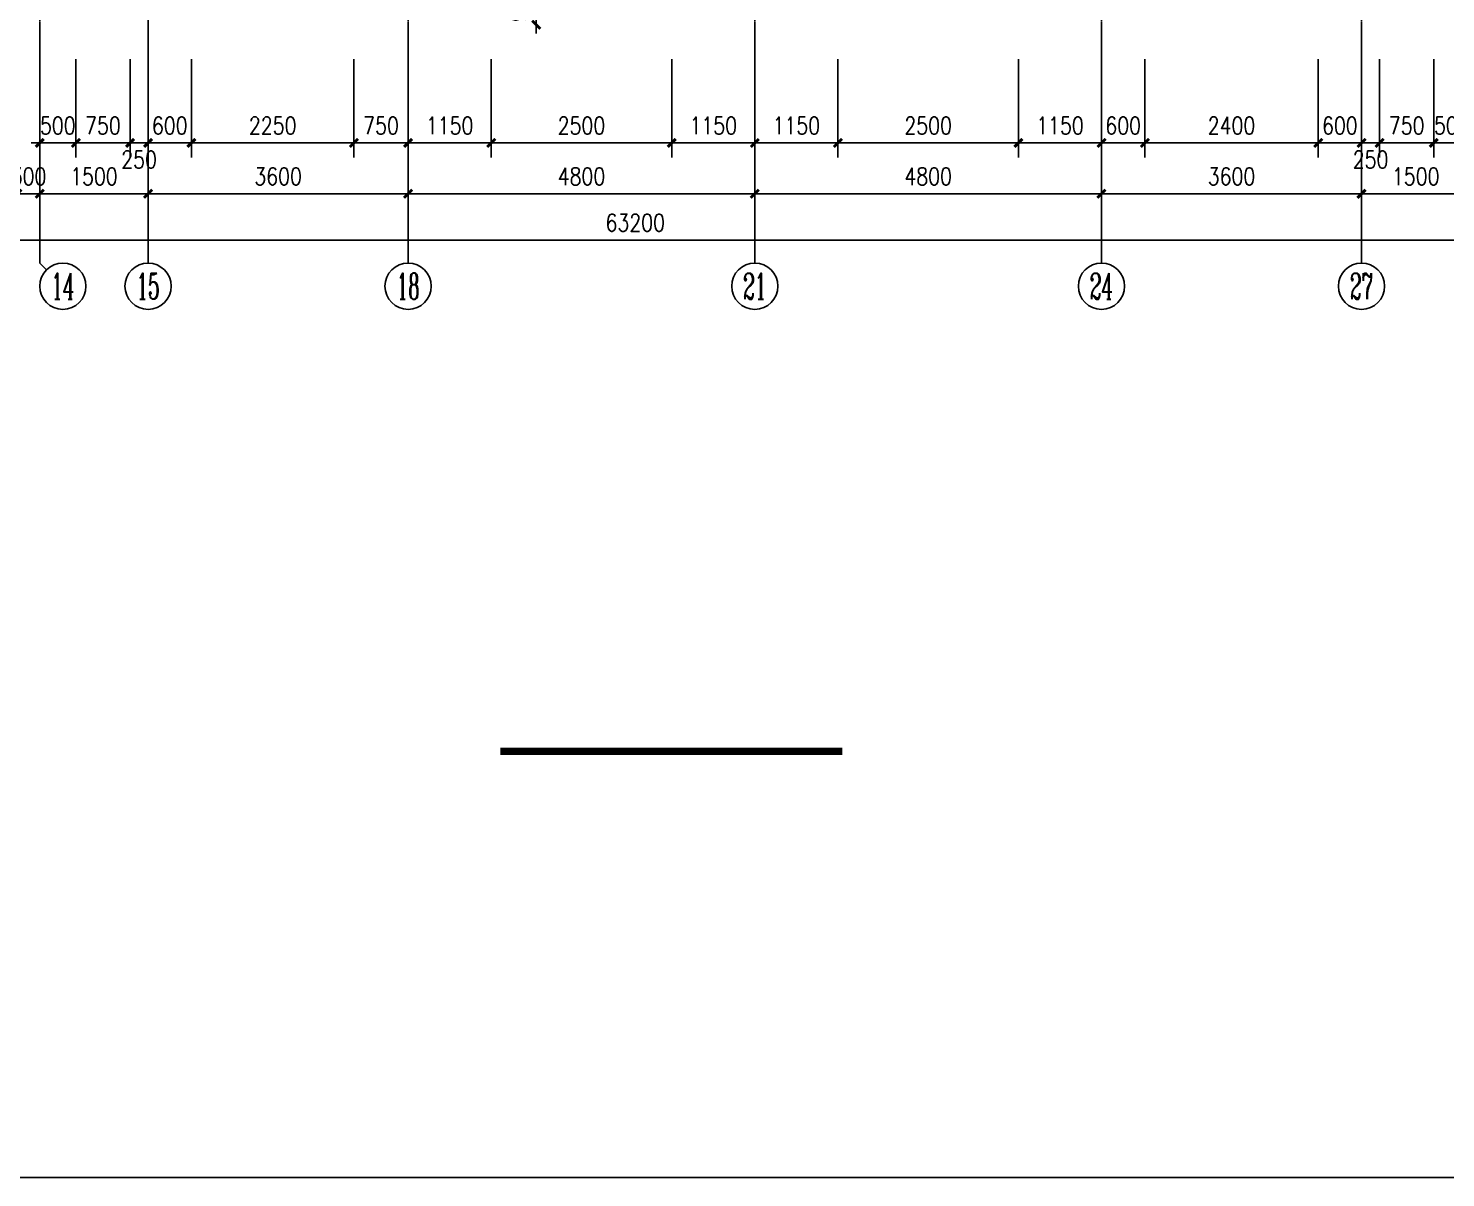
# Model space of a CAD drawing. Header units: millimetres. Extents: x -961 to 83139, y -328 to 41672.
# Drawn here: x 31585 to 51208, y -328 to 15583 of the extents above; entities that cross this region are included whole.
import ezdxf
from ezdxf.enums import TextEntityAlignment as Align

# ---------------------------------------------------------------- set-up
doc = ezdxf.new("R2010")
doc.units = ezdxf.units.MM
doc.linetypes.add('CONTINOUS', pattern=[0])
doc.linetypes.add('DOTE', pattern=[2.42, 2, -0.2, 0.02, -0.2])
for name, color, linetype in [('AXIS', 3, 'Continuous'), ('AXIS_TEXT', 7, 'Continuous'), ('DOTE', 1, 'DOTE'), ('LAYER1', 4, 'Continuous'), ('PUB_DIM', 3, 'Continuous'), ('看线', 130, 'CONTINOUS')]:
    doc.layers.add(name, color=color, linetype=linetype)
doc.styles.add('COMPLEX', font='COMPLEX')
doc.styles.add('DIM_FONT', font='SIMPLEX.shx', dxfattribs={"width": 0.8})
doc.dimstyles.new('AXIS80', dxfattribs={"dimscale": 0.8, "dimtxt": 300, "dimasz": 1, "dimexe": 250, "dimexo": 300, "dimgap": 150, "dimtad": 1, "dimdec": 0, "dimzin": 0, "dimdsep": 46, "dimtxsty": 'DIM_FONT', "dimblk": '_DIMX', "dimcen": 0.09, "dimse1": 1, "dimse2": 1, "dimclrt": 7, "dimadec": 0, "dimazin": 0, "dimtfac": 1, "dimtdec": 0, "dimtix": 1, "dimtmove": 2, "dimatfit": 3, "dimldrblk": '_DIMX', "dimfxl": 1, "dimtolj": 1, "dimtzin": 0, "dimarcsym": 0})
doc.dimstyles.new('DIMA80', dxfattribs={"dimscale": 0.8, "dimtxt": 300, "dimasz": 1, "dimexe": 250, "dimexo": 300, "dimgap": 150, "dimtad": 1, "dimdec": 0, "dimzin": 0, "dimdsep": 46, "dimtxsty": 'DIM_FONT', "dimblk": '_DIMX', "dimcen": 0.09, "dimse1": 1, "dimclrt": 7, "dimadec": 0, "dimazin": 0, "dimtfac": 1, "dimtdec": 0, "dimtix": 1, "dimtmove": 2, "dimatfit": 3, "dimldrblk": '_DIMX', "dimfxl": 1, "dimtolj": 1, "dimtzin": 0, "dimarcsym": 0})
doc.dimstyles.new('DIMB80', dxfattribs={"dimscale": 0.8, "dimtxt": 300, "dimasz": 1, "dimexe": 250, "dimexo": 300, "dimgap": 150, "dimtad": 1, "dimdec": 0, "dimzin": 0, "dimdsep": 46, "dimtxsty": 'DIM_FONT', "dimblk": '_DIMX', "dimcen": 0.09, "dimse2": 1, "dimclrt": 7, "dimadec": 0, "dimazin": 0, "dimtfac": 1, "dimtdec": 0, "dimtix": 1, "dimtmove": 2, "dimatfit": 3, "dimldrblk": '_DIMX', "dimfxl": 1, "dimtolj": 1, "dimtzin": 0, "dimarcsym": 0})
doc.dimstyles.new('DIMN80', dxfattribs={"dimscale": 0.8, "dimtxt": 300, "dimasz": 1, "dimexe": 250, "dimexo": 300, "dimgap": 150, "dimtad": 1, "dimdec": 0, "dimzin": 0, "dimdsep": 46, "dimtxsty": 'DIM_FONT', "dimblk": '_DIMX', "dimcen": 0.09, "dimclrt": 7, "dimadec": 0, "dimazin": 0, "dimtfac": 1, "dimtdec": 0, "dimtix": 1, "dimtmove": 2, "dimatfit": 3, "dimldrblk": '_DIMX', "dimfxl": 1, "dimtolj": 1, "dimtzin": 0, "dimarcsym": 0})

# ---------------------------------------------------------------- blocks, each defined once
blk = doc.blocks.new('_DIMX')
blk.add_line((-150, 0), (150, 0))
at = {"const_width": 50}
blk.add_lwpolyline([(-70, -70), (70, 70)], dxfattribs=at)
blk = doc.blocks.new('*D450')
at = {"layer": 'Defpoints', "color": 0}
for p in [(31743, 15395), (32243, 15395), (31743, 13997)]:
    blk.add_point(p, dxfattribs=at)
at = {"layer": 'PUB_DIM', "color": 0, "lineweight": -2}
for p, q in [((32243, 15155), (32243, 13797)), ((31742, 13997), (31741, 13997)), ((32243, 13997), (31743, 13997)), ((32243, 13997), (32244, 13997))]:
    blk.add_line(p, q, dxfattribs=at)
at = {"layer": 'PUB_DIM', "color": 0, "lineweight": -2, "xscale": 0.8, "yscale": 0.8, "zscale": 0.8}
blk.add_blockref('_DIMX', (31743, 13997), dxfattribs=at)
at = {"layer": 'PUB_DIM', "color": 0, "lineweight": -2, "xscale": 0.8, "yscale": 0.8, "zscale": 0.8, "rotation": 180}
blk.add_blockref('_DIMX', (32243, 13997), dxfattribs=at)
at = {"layer": 'PUB_DIM', "color": 7, "insert": (31993, 14237), "char_height": 240, "attachment_point": 5, "style": 'DIM_FONT'}
blk.add_mtext('\\A1;500', dxfattribs=at)
blk = doc.blocks.new('*D451')
at = {"layer": 'AXIS', "color": 0, "lineweight": -2}
blk.add_line((31743, 13293), (33242, 13293), dxfattribs=at)
at = {"layer": 'Defpoints', "color": 0}
for p in [(31743, 15533), (33243, 15533), (33243, 13293)]:
    blk.add_point(p, dxfattribs=at)
at = {"layer": 'AXIS', "color": 0, "lineweight": -2, "xscale": 0.8, "yscale": 0.8, "zscale": 0.8, "rotation": 180}
blk.add_blockref('_DIMX', (31743, 13293), dxfattribs=at)
at = {"layer": 'AXIS', "color": 0, "lineweight": -2, "xscale": 0.8, "yscale": 0.8, "zscale": 0.8}
blk.add_blockref('_DIMX', (33243, 13293), dxfattribs=at)
at = {"layer": 'AXIS', "color": 7, "insert": (32493, 13533), "char_height": 240, "attachment_point": 5, "style": 'DIM_FONT'}
blk.add_mtext('\\A1;1500', dxfattribs=at)
blk = doc.blocks.new('*D452')
at = {"layer": 'AXIS', "color": 0, "lineweight": -2}
for p, q in [((8383, 15293), (8383, 12453)), ((71593, 15293), (71593, 12453)), ((8383, 12653), (71592, 12653))]:
    blk.add_line(p, q, dxfattribs=at)
at = {"layer": 'Defpoints', "color": 0}
for p in [(8383, 15533), (71593, 15533), (71593, 12653)]:
    blk.add_point(p, dxfattribs=at)
at = {"layer": 'AXIS', "color": 0, "lineweight": -2, "xscale": 0.8, "yscale": 0.8, "zscale": 0.8, "rotation": 180}
blk.add_blockref('_DIMX', (8383, 12653), dxfattribs=at)
at = {"layer": 'AXIS', "color": 0, "lineweight": -2, "xscale": 0.8, "yscale": 0.8, "zscale": 0.8}
blk.add_blockref('_DIMX', (71593, 12653), dxfattribs=at)
at = {"layer": 'AXIS', "color": 7, "insert": (39988, 12893), "char_height": 240, "attachment_point": 5, "style": 'DIM_FONT'}
blk.add_mtext('\\A1;63200', dxfattribs=at)
blk = doc.blocks.new('*D453')
at = {"layer": 'Defpoints', "color": 0}
for p in [(31433, 14619), (31743, 14619), (31743, 13293)]:
    blk.add_point(p, dxfattribs=at)
at = {"layer": 'PUB_DIM', "color": 0, "lineweight": -2}
for p, q in [((31432, 13293), (31431, 13293)), ((31433, 13293), (31743, 13293)), ((31743, 13293), (31744, 13293))]:
    blk.add_line(p, q, dxfattribs=at)
at = {"layer": 'PUB_DIM', "color": 0, "lineweight": -2, "xscale": 0.8, "yscale": 0.8, "zscale": 0.8}
blk.add_blockref('_DIMX', (31433, 13293), dxfattribs=at)
at = {"layer": 'PUB_DIM', "color": 0, "lineweight": -2, "xscale": 0.8, "yscale": 0.8, "zscale": 0.8, "rotation": 180}
blk.add_blockref('_DIMX', (31743, 13293), dxfattribs=at)
at = {"layer": 'PUB_DIM', "color": 7, "insert": (31588, 13533), "char_height": 240, "attachment_point": 5, "style": 'DIM_FONT'}
blk.add_mtext('\\A1;300', dxfattribs=at)
blk = doc.blocks.new('*D482')
at = {"layer": 'Defpoints', "color": 0}
for p in [(42793, 15395), (45293, 15395), (45293, 13997)]:
    blk.add_point(p, dxfattribs=at)
at = {"layer": 'PUB_DIM', "color": 0, "lineweight": -2}
for p, q in [((42793, 15155), (42793, 13797)), ((45293, 15155), (45293, 13797)), ((42793, 13997), (45292, 13997))]:
    blk.add_line(p, q, dxfattribs=at)
at = {"layer": 'PUB_DIM', "color": 0, "lineweight": -2, "xscale": 0.8, "yscale": 0.8, "zscale": 0.8, "rotation": 180}
blk.add_blockref('_DIMX', (42793, 13997), dxfattribs=at)
at = {"layer": 'PUB_DIM', "color": 0, "lineweight": -2, "xscale": 0.8, "yscale": 0.8, "zscale": 0.8}
blk.add_blockref('_DIMX', (45293, 13997), dxfattribs=at)
at = {"layer": 'PUB_DIM', "color": 7, "insert": (44043, 14237), "char_height": 240, "attachment_point": 5, "style": 'DIM_FONT'}
blk.add_mtext('\\A1;2500', dxfattribs=at)
blk = doc.blocks.new('*D483')
at = {"layer": 'AXIS', "color": 0, "lineweight": -2}
blk.add_line((46442, 13293), (41643, 13293), dxfattribs=at)
at = {"layer": 'Defpoints', "color": 0}
for p in [(41643, 15533), (46443, 15533), (41643, 13293)]:
    blk.add_point(p, dxfattribs=at)
at = {"layer": 'AXIS', "color": 0, "lineweight": -2, "xscale": 0.8, "yscale": 0.8, "zscale": 0.8, "rotation": 180}
blk.add_blockref('_DIMX', (41643, 13293), dxfattribs=at)
at = {"layer": 'AXIS', "color": 0, "lineweight": -2, "xscale": 0.8, "yscale": 0.8, "zscale": 0.8}
blk.add_blockref('_DIMX', (46443, 13293), dxfattribs=at)
at = {"layer": 'AXIS', "color": 7, "insert": (44043, 13533), "char_height": 240, "attachment_point": 5, "style": 'DIM_FONT'}
blk.add_mtext('\\A1;4800', dxfattribs=at)
blk = doc.blocks.new('*D484')
at = {"layer": 'Defpoints', "color": 0}
for p in [(36843, 15395), (37993, 15395), (37993, 13997)]:
    blk.add_point(p, dxfattribs=at)
at = {"layer": 'PUB_DIM', "color": 0, "lineweight": -2}
for p, q in [((37993, 15155), (37993, 13797)), ((36843, 13997), (37992, 13997))]:
    blk.add_line(p, q, dxfattribs=at)
at = {"layer": 'PUB_DIM', "color": 0, "lineweight": -2, "xscale": 0.8, "yscale": 0.8, "zscale": 0.8, "rotation": 180}
blk.add_blockref('_DIMX', (36843, 13997), dxfattribs=at)
at = {"layer": 'PUB_DIM', "color": 0, "lineweight": -2, "xscale": 0.8, "yscale": 0.8, "zscale": 0.8}
blk.add_blockref('_DIMX', (37993, 13997), dxfattribs=at)
at = {"layer": 'PUB_DIM', "color": 7, "insert": (37418, 14237), "char_height": 240, "attachment_point": 5, "style": 'DIM_FONT'}
blk.add_mtext('\\A1;1150', dxfattribs=at)
blk = doc.blocks.new('*D485')
at = {"layer": 'AXIS', "color": 0, "lineweight": -2}
blk.add_line((41642, 13293), (36843, 13293), dxfattribs=at)
at = {"layer": 'Defpoints', "color": 0}
for p in [(36843, 15533), (41643, 15533), (36843, 13293)]:
    blk.add_point(p, dxfattribs=at)
at = {"layer": 'AXIS', "color": 0, "lineweight": -2, "xscale": 0.8, "yscale": 0.8, "zscale": 0.8, "rotation": 180}
blk.add_blockref('_DIMX', (36843, 13293), dxfattribs=at)
at = {"layer": 'AXIS', "color": 0, "lineweight": -2, "xscale": 0.8, "yscale": 0.8, "zscale": 0.8}
blk.add_blockref('_DIMX', (41643, 13293), dxfattribs=at)
at = {"layer": 'AXIS', "color": 7, "insert": (39243, 13533), "char_height": 240, "attachment_point": 5, "style": 'DIM_FONT'}
blk.add_mtext('\\A1;4800', dxfattribs=at)
blk = doc.blocks.new('*D486')
at = {"layer": 'Defpoints', "color": 0}
for p in [(33243, 15395), (33843, 15395), (33843, 13997)]:
    blk.add_point(p, dxfattribs=at)
at = {"layer": 'PUB_DIM', "color": 0, "lineweight": -2}
for p, q in [((33843, 15155), (33843, 13797)), ((33242, 13997), (33241, 13997)), ((33243, 13997), (33843, 13997)), ((33843, 13997), (33844, 13997))]:
    blk.add_line(p, q, dxfattribs=at)
at = {"layer": 'PUB_DIM', "color": 0, "lineweight": -2, "xscale": 0.8, "yscale": 0.8, "zscale": 0.8}
blk.add_blockref('_DIMX', (33243, 13997), dxfattribs=at)
at = {"layer": 'PUB_DIM', "color": 0, "lineweight": -2, "xscale": 0.8, "yscale": 0.8, "zscale": 0.8, "rotation": 180}
blk.add_blockref('_DIMX', (33843, 13997), dxfattribs=at)
at = {"layer": 'PUB_DIM', "color": 7, "insert": (33543, 14237), "char_height": 240, "attachment_point": 5, "style": 'DIM_FONT'}
blk.add_mtext('\\A1;600', dxfattribs=at)
blk = doc.blocks.new('*D487')
at = {"layer": 'Defpoints', "color": 0}
for p in [(33843, 15395), (36093, 15395), (36093, 13997)]:
    blk.add_point(p, dxfattribs=at)
at = {"layer": 'PUB_DIM', "color": 0, "lineweight": -2}
for p, q in [((33843, 15155), (33843, 13797)), ((36093, 15155), (36093, 13797)), ((33843, 13997), (36092, 13997))]:
    blk.add_line(p, q, dxfattribs=at)
at = {"layer": 'PUB_DIM', "color": 0, "lineweight": -2, "xscale": 0.8, "yscale": 0.8, "zscale": 0.8, "rotation": 180}
blk.add_blockref('_DIMX', (33843, 13997), dxfattribs=at)
at = {"layer": 'PUB_DIM', "color": 0, "lineweight": -2, "xscale": 0.8, "yscale": 0.8, "zscale": 0.8}
blk.add_blockref('_DIMX', (36093, 13997), dxfattribs=at)
at = {"layer": 'PUB_DIM', "color": 7, "insert": (34968, 14237), "char_height": 240, "attachment_point": 5, "style": 'DIM_FONT'}
blk.add_mtext('\\A1;2250', dxfattribs=at)
blk = doc.blocks.new('*D488')
at = {"layer": 'Defpoints', "color": 0}
for p in [(36093, 15395), (36843, 15395), (36843, 13997)]:
    blk.add_point(p, dxfattribs=at)
at = {"layer": 'PUB_DIM', "color": 0, "lineweight": -2}
for p, q in [((36093, 15155), (36093, 13797)), ((36093, 13997), (36842, 13997))]:
    blk.add_line(p, q, dxfattribs=at)
at = {"layer": 'PUB_DIM', "color": 0, "lineweight": -2, "xscale": 0.8, "yscale": 0.8, "zscale": 0.8, "rotation": 180}
blk.add_blockref('_DIMX', (36093, 13997), dxfattribs=at)
at = {"layer": 'PUB_DIM', "color": 0, "lineweight": -2, "xscale": 0.8, "yscale": 0.8, "zscale": 0.8}
blk.add_blockref('_DIMX', (36843, 13997), dxfattribs=at)
at = {"layer": 'PUB_DIM', "color": 7, "insert": (36468, 14237), "char_height": 240, "attachment_point": 5, "style": 'DIM_FONT'}
blk.add_mtext('\\A1;750', dxfattribs=at)
blk = doc.blocks.new('*D489')
at = {"layer": 'Defpoints', "color": 0}
for p in [(32993, 15395), (33243, 15395), (32993, 13997)]:
    blk.add_point(p, dxfattribs=at)
at = {"layer": 'PUB_DIM', "color": 0, "lineweight": -2}
for p, q in [((32993, 15155), (32993, 13797)), ((33242, 13997), (32993, 13997))]:
    blk.add_line(p, q, dxfattribs=at)
at = {"layer": 'PUB_DIM', "color": 0, "lineweight": -2, "xscale": 0.8, "yscale": 0.8, "zscale": 0.8, "rotation": 180}
blk.add_blockref('_DIMX', (32993, 13997), dxfattribs=at)
at = {"layer": 'PUB_DIM', "color": 0, "lineweight": -2, "xscale": 0.8, "yscale": 0.8, "zscale": 0.8}
blk.add_blockref('_DIMX', (33243, 13997), dxfattribs=at)
at = {"layer": 'PUB_DIM', "color": 7, "insert": (33118, 13766), "char_height": 240, "attachment_point": 5, "style": 'DIM_FONT'}
blk.add_mtext('\\A1;250', dxfattribs=at)
blk = doc.blocks.new('*D490')
at = {"layer": 'AXIS', "color": 0, "lineweight": -2}
blk.add_line((36842, 13293), (33243, 13293), dxfattribs=at)
at = {"layer": 'Defpoints', "color": 0}
for p in [(33243, 15533), (36843, 15533), (33243, 13293)]:
    blk.add_point(p, dxfattribs=at)
at = {"layer": 'AXIS', "color": 0, "lineweight": -2, "xscale": 0.8, "yscale": 0.8, "zscale": 0.8, "rotation": 180}
blk.add_blockref('_DIMX', (33243, 13293), dxfattribs=at)
at = {"layer": 'AXIS', "color": 0, "lineweight": -2, "xscale": 0.8, "yscale": 0.8, "zscale": 0.8}
blk.add_blockref('_DIMX', (36843, 13293), dxfattribs=at)
at = {"layer": 'AXIS', "color": 7, "insert": (35043, 13533), "char_height": 240, "attachment_point": 5, "style": 'DIM_FONT'}
blk.add_mtext('\\A1;3600', dxfattribs=at)
blk = doc.blocks.new('*D491')
at = {"layer": 'Defpoints', "color": 0}
for p in [(32243, 15395), (32993, 15395), (32243, 13997)]:
    blk.add_point(p, dxfattribs=at)
at = {"layer": 'PUB_DIM', "color": 0, "lineweight": -2}
for p, q in [((32243, 15155), (32243, 13797)), ((32993, 15155), (32993, 13797)), ((32992, 13997), (32243, 13997))]:
    blk.add_line(p, q, dxfattribs=at)
at = {"layer": 'PUB_DIM', "color": 0, "lineweight": -2, "xscale": 0.8, "yscale": 0.8, "zscale": 0.8, "rotation": 180}
blk.add_blockref('_DIMX', (32243, 13997), dxfattribs=at)
at = {"layer": 'PUB_DIM', "color": 0, "lineweight": -2, "xscale": 0.8, "yscale": 0.8, "zscale": 0.8}
blk.add_blockref('_DIMX', (32993, 13997), dxfattribs=at)
at = {"layer": 'PUB_DIM', "color": 7, "insert": (32618, 14237), "char_height": 240, "attachment_point": 5, "style": 'DIM_FONT'}
blk.add_mtext('\\A1;750', dxfattribs=at)
blk = doc.blocks.new('_AXISO')
blk.add_circle((0, 0), 0.5)
at = {"layer": 'AXIS_TEXT', "style": 'COMPLEX', "width": 1.041667}
blk.add_attdef('A', text='', height=0.56, dxfattribs=at).set_placement((-0.25, -0.28), (0.25, -0.28), align=Align.FIT)
blk = doc.blocks.new('_AXISO1')
blk.add_line((0.354, -0.146), (0.5, 0))
blk.add_circle((0, -0.5), 0.5)
at = {"layer": 'AXIS_TEXT', "style": 'COMPLEX', "width": 1.041667}
blk.add_attdef('A', text='', height=0.56, dxfattribs=at).set_placement((-0.25, -0.78), (0.25, -0.78), align=Align.FIT)
blk = doc.blocks.new('*D492')
at = {"layer": 'Defpoints', "color": 0}
for p in [(41643, 15395), (42793, 15395), (42793, 13997)]:
    blk.add_point(p, dxfattribs=at)
at = {"layer": 'PUB_DIM', "color": 0, "lineweight": -2}
for p, q in [((42793, 15155), (42793, 13797)), ((41643, 13997), (42792, 13997))]:
    blk.add_line(p, q, dxfattribs=at)
at = {"layer": 'PUB_DIM', "color": 0, "lineweight": -2, "xscale": 0.8, "yscale": 0.8, "zscale": 0.8, "rotation": 180}
blk.add_blockref('_DIMX', (41643, 13997), dxfattribs=at)
at = {"layer": 'PUB_DIM', "color": 0, "lineweight": -2, "xscale": 0.8, "yscale": 0.8, "zscale": 0.8}
blk.add_blockref('_DIMX', (42793, 13997), dxfattribs=at)
at = {"layer": 'PUB_DIM', "color": 7, "insert": (42218, 14237), "char_height": 240, "attachment_point": 5, "style": 'DIM_FONT'}
blk.add_mtext('\\A1;1150', dxfattribs=at)
blk = doc.blocks.new('*D493')
at = {"layer": 'Defpoints', "color": 0}
for p in [(37993, 15395), (40493, 15395), (40493, 13997)]:
    blk.add_point(p, dxfattribs=at)
at = {"layer": 'PUB_DIM', "color": 0, "lineweight": -2}
for p, q in [((37993, 15155), (37993, 13797)), ((40493, 15155), (40493, 13797)), ((37993, 13997), (40492, 13997))]:
    blk.add_line(p, q, dxfattribs=at)
at = {"layer": 'PUB_DIM', "color": 0, "lineweight": -2, "xscale": 0.8, "yscale": 0.8, "zscale": 0.8, "rotation": 180}
blk.add_blockref('_DIMX', (37993, 13997), dxfattribs=at)
at = {"layer": 'PUB_DIM', "color": 0, "lineweight": -2, "xscale": 0.8, "yscale": 0.8, "zscale": 0.8}
blk.add_blockref('_DIMX', (40493, 13997), dxfattribs=at)
at = {"layer": 'PUB_DIM', "color": 7, "insert": (39243, 14237), "char_height": 240, "attachment_point": 5, "style": 'DIM_FONT'}
blk.add_mtext('\\A1;2500', dxfattribs=at)
blk = doc.blocks.new('*D494')
at = {"layer": 'Defpoints', "color": 0}
for p in [(40493, 15395), (41643, 15395), (41643, 13997)]:
    blk.add_point(p, dxfattribs=at)
at = {"layer": 'PUB_DIM', "color": 0, "lineweight": -2}
for p, q in [((40493, 15155), (40493, 13797)), ((40493, 13997), (41642, 13997))]:
    blk.add_line(p, q, dxfattribs=at)
at = {"layer": 'PUB_DIM', "color": 0, "lineweight": -2, "xscale": 0.8, "yscale": 0.8, "zscale": 0.8, "rotation": 180}
blk.add_blockref('_DIMX', (40493, 13997), dxfattribs=at)
at = {"layer": 'PUB_DIM', "color": 0, "lineweight": -2, "xscale": 0.8, "yscale": 0.8, "zscale": 0.8}
blk.add_blockref('_DIMX', (41643, 13997), dxfattribs=at)
at = {"layer": 'PUB_DIM', "color": 7, "insert": (41068, 14237), "char_height": 240, "attachment_point": 5, "style": 'DIM_FONT'}
blk.add_mtext('\\A1;1150', dxfattribs=at)
blk = doc.blocks.new('*D495')
at = {"layer": 'AXIS', "color": 0, "lineweight": -2}
blk.add_line((50042, 13293), (46443, 13293), dxfattribs=at)
at = {"layer": 'Defpoints', "color": 0}
for p in [(46443, 15533), (50043, 15533), (46443, 13293)]:
    blk.add_point(p, dxfattribs=at)
at = {"layer": 'AXIS', "color": 0, "lineweight": -2, "xscale": 0.8, "yscale": 0.8, "zscale": 0.8, "rotation": 180}
blk.add_blockref('_DIMX', (46443, 13293), dxfattribs=at)
at = {"layer": 'AXIS', "color": 0, "lineweight": -2, "xscale": 0.8, "yscale": 0.8, "zscale": 0.8}
blk.add_blockref('_DIMX', (50043, 13293), dxfattribs=at)
at = {"layer": 'AXIS', "color": 7, "insert": (48243, 13533), "char_height": 240, "attachment_point": 5, "style": 'DIM_FONT'}
blk.add_mtext('\\A1;3600', dxfattribs=at)
blk = doc.blocks.new('*D496')
at = {"layer": 'Defpoints', "color": 0}
for p in [(47043, 15395), (49443, 15395), (49443, 13997)]:
    blk.add_point(p, dxfattribs=at)
at = {"layer": 'PUB_DIM', "color": 0, "lineweight": -2}
for p, q in [((47043, 15155), (47043, 13797)), ((49443, 15155), (49443, 13797)), ((47043, 13997), (49442, 13997))]:
    blk.add_line(p, q, dxfattribs=at)
at = {"layer": 'PUB_DIM', "color": 0, "lineweight": -2, "xscale": 0.8, "yscale": 0.8, "zscale": 0.8, "rotation": 180}
blk.add_blockref('_DIMX', (47043, 13997), dxfattribs=at)
at = {"layer": 'PUB_DIM', "color": 0, "lineweight": -2, "xscale": 0.8, "yscale": 0.8, "zscale": 0.8}
blk.add_blockref('_DIMX', (49443, 13997), dxfattribs=at)
at = {"layer": 'PUB_DIM', "color": 7, "insert": (48243, 14237), "char_height": 240, "attachment_point": 5, "style": 'DIM_FONT'}
blk.add_mtext('\\A1;2400', dxfattribs=at)
blk = doc.blocks.new('*D497')
at = {"layer": 'Defpoints', "color": 0}
for p in [(49443, 15395), (50043, 15395), (50043, 13997)]:
    blk.add_point(p, dxfattribs=at)
at = {"layer": 'PUB_DIM', "color": 0, "lineweight": -2}
for p, q in [((49443, 15155), (49443, 13797)), ((49442, 13997), (49441, 13997)), ((49443, 13997), (50043, 13997)), ((50043, 13997), (50044, 13997))]:
    blk.add_line(p, q, dxfattribs=at)
at = {"layer": 'PUB_DIM', "color": 0, "lineweight": -2, "xscale": 0.8, "yscale": 0.8, "zscale": 0.8}
blk.add_blockref('_DIMX', (49443, 13997), dxfattribs=at)
at = {"layer": 'PUB_DIM', "color": 0, "lineweight": -2, "xscale": 0.8, "yscale": 0.8, "zscale": 0.8, "rotation": 180}
blk.add_blockref('_DIMX', (50043, 13997), dxfattribs=at)
at = {"layer": 'PUB_DIM', "color": 7, "insert": (49743, 14237), "char_height": 240, "attachment_point": 5, "style": 'DIM_FONT'}
blk.add_mtext('\\A1;600', dxfattribs=at)
blk = doc.blocks.new('*D498')
at = {"layer": 'Defpoints', "color": 0}
for p in [(45293, 15395), (46443, 15395), (46443, 13997)]:
    blk.add_point(p, dxfattribs=at)
at = {"layer": 'PUB_DIM', "color": 0, "lineweight": -2}
for p, q in [((45293, 15155), (45293, 13797)), ((45293, 13997), (46442, 13997))]:
    blk.add_line(p, q, dxfattribs=at)
at = {"layer": 'PUB_DIM', "color": 0, "lineweight": -2, "xscale": 0.8, "yscale": 0.8, "zscale": 0.8, "rotation": 180}
blk.add_blockref('_DIMX', (45293, 13997), dxfattribs=at)
at = {"layer": 'PUB_DIM', "color": 0, "lineweight": -2, "xscale": 0.8, "yscale": 0.8, "zscale": 0.8}
blk.add_blockref('_DIMX', (46443, 13997), dxfattribs=at)
at = {"layer": 'PUB_DIM', "color": 7, "insert": (45868, 14237), "char_height": 240, "attachment_point": 5, "style": 'DIM_FONT'}
blk.add_mtext('\\A1;1150', dxfattribs=at)
blk = doc.blocks.new('*D499')
at = {"layer": 'Defpoints', "color": 0}
for p in [(46443, 15395), (47043, 15395), (47043, 13997)]:
    blk.add_point(p, dxfattribs=at)
at = {"layer": 'PUB_DIM', "color": 0, "lineweight": -2}
for p, q in [((47043, 15155), (47043, 13797)), ((46442, 13997), (46441, 13997)), ((46443, 13997), (47043, 13997)), ((47043, 13997), (47044, 13997))]:
    blk.add_line(p, q, dxfattribs=at)
at = {"layer": 'PUB_DIM', "color": 0, "lineweight": -2, "xscale": 0.8, "yscale": 0.8, "zscale": 0.8}
blk.add_blockref('_DIMX', (46443, 13997), dxfattribs=at)
at = {"layer": 'PUB_DIM', "color": 0, "lineweight": -2, "xscale": 0.8, "yscale": 0.8, "zscale": 0.8, "rotation": 180}
blk.add_blockref('_DIMX', (47043, 13997), dxfattribs=at)
at = {"layer": 'PUB_DIM', "color": 7, "insert": (46743, 14237), "char_height": 240, "attachment_point": 5, "style": 'DIM_FONT'}
blk.add_mtext('\\A1;600', dxfattribs=at)
blk = doc.blocks.new('*D502')
at = {"layer": 'Defpoints', "color": 0}
for p in [(51043, 15395), (51543, 15395), (51543, 13997)]:
    blk.add_point(p, dxfattribs=at)
at = {"layer": 'PUB_DIM', "color": 0, "lineweight": -2}
for p, q in [((51043, 15155), (51043, 13797)), ((51042, 13997), (51041, 13997)), ((51043, 13997), (51543, 13997)), ((51543, 13997), (51544, 13997))]:
    blk.add_line(p, q, dxfattribs=at)
at = {"layer": 'PUB_DIM', "color": 0, "lineweight": -2, "xscale": 0.8, "yscale": 0.8, "zscale": 0.8}
blk.add_blockref('_DIMX', (51043, 13997), dxfattribs=at)
at = {"layer": 'PUB_DIM', "color": 0, "lineweight": -2, "xscale": 0.8, "yscale": 0.8, "zscale": 0.8, "rotation": 180}
blk.add_blockref('_DIMX', (51543, 13997), dxfattribs=at)
at = {"layer": 'PUB_DIM', "color": 7, "insert": (51293, 14237), "char_height": 240, "attachment_point": 5, "style": 'DIM_FONT'}
blk.add_mtext('\\A1;500', dxfattribs=at)
blk = doc.blocks.new('*D503')
at = {"layer": 'Defpoints', "color": 0}
for p in [(50293, 15395), (51043, 15395), (51043, 13997)]:
    blk.add_point(p, dxfattribs=at)
at = {"layer": 'PUB_DIM', "color": 0, "lineweight": -2}
for p, q in [((50293, 15155), (50293, 13797)), ((51043, 15155), (51043, 13797)), ((50293, 13997), (51042, 13997))]:
    blk.add_line(p, q, dxfattribs=at)
at = {"layer": 'PUB_DIM', "color": 0, "lineweight": -2, "xscale": 0.8, "yscale": 0.8, "zscale": 0.8, "rotation": 180}
blk.add_blockref('_DIMX', (50293, 13997), dxfattribs=at)
at = {"layer": 'PUB_DIM', "color": 0, "lineweight": -2, "xscale": 0.8, "yscale": 0.8, "zscale": 0.8}
blk.add_blockref('_DIMX', (51043, 13997), dxfattribs=at)
at = {"layer": 'PUB_DIM', "color": 7, "insert": (50668, 14237), "char_height": 240, "attachment_point": 5, "style": 'DIM_FONT'}
blk.add_mtext('\\A1;750', dxfattribs=at)
blk = doc.blocks.new('*D507')
at = {"layer": 'Defpoints', "color": 0}
for p in [(50043, 15395), (50293, 15395), (50293, 13997)]:
    blk.add_point(p, dxfattribs=at)
at = {"layer": 'PUB_DIM', "color": 0, "lineweight": -2}
for p, q in [((50293, 15155), (50293, 13797)), ((50043, 13997), (50292, 13997))]:
    blk.add_line(p, q, dxfattribs=at)
at = {"layer": 'PUB_DIM', "color": 0, "lineweight": -2, "xscale": 0.8, "yscale": 0.8, "zscale": 0.8, "rotation": 180}
blk.add_blockref('_DIMX', (50043, 13997), dxfattribs=at)
at = {"layer": 'PUB_DIM', "color": 0, "lineweight": -2, "xscale": 0.8, "yscale": 0.8, "zscale": 0.8}
blk.add_blockref('_DIMX', (50293, 13997), dxfattribs=at)
at = {"layer": 'PUB_DIM', "color": 7, "insert": (50168, 13766), "char_height": 240, "attachment_point": 5, "style": 'DIM_FONT'}
blk.add_mtext('\\A1;250', dxfattribs=at)
blk = doc.blocks.new('*D508')
at = {"layer": 'AXIS', "color": 0, "lineweight": -2}
blk.add_line((51542, 13293), (50043, 13293), dxfattribs=at)
at = {"layer": 'Defpoints', "color": 0}
for p in [(50043, 15533), (51543, 15533), (50043, 13293)]:
    blk.add_point(p, dxfattribs=at)
at = {"layer": 'AXIS', "color": 0, "lineweight": -2, "xscale": 0.8, "yscale": 0.8, "zscale": 0.8, "rotation": 180}
blk.add_blockref('_DIMX', (50043, 13293), dxfattribs=at)
at = {"layer": 'AXIS', "color": 0, "lineweight": -2, "xscale": 0.8, "yscale": 0.8, "zscale": 0.8}
blk.add_blockref('_DIMX', (51543, 13293), dxfattribs=at)
at = {"layer": 'AXIS', "color": 7, "insert": (50793, 13533), "char_height": 240, "attachment_point": 5, "style": 'DIM_FONT'}
blk.add_mtext('\\A1;1500', dxfattribs=at)
blk = doc.blocks.new('*D702')
at = {"layer": 'Defpoints', "color": 0}
for p in [(39227, 16533), (38618, 15633), (39227, 15633)]:
    blk.add_point(p, dxfattribs=at)
at = {"layer": 'PUB_DIM', "color": 0, "lineweight": -2}
for p, q in [((38987, 16533), (38418, 16533)), ((38618, 16532), (38618, 15634))]:
    blk.add_line(p, q, dxfattribs=at)
at = {"layer": 'PUB_DIM', "color": 0, "lineweight": -2, "xscale": 0.8, "yscale": 0.8, "zscale": 0.8}
for p, rotation in [((38618, 16533), 90), ((38618, 15633), 270)]:
    blk.add_blockref('_DIMX', p, dxfattribs=dict(at, rotation=rotation))
at = {"layer": 'PUB_DIM', "color": 7, "insert": (38378, 15919), "char_height": 240, "attachment_point": 5, "rotation": 90, "style": 'DIM_FONT'}
blk.add_mtext('\\A1;900', dxfattribs=at)

msp = doc.modelspace()

# ---------------------------------------------------------------- linework, layer by layer
msp.add_line((33242.7, 15727.6), (33242.7, 14492.2))
at = {"layer": 'AXIS'}
for p, q in [((31742.7, 12333.2), (31742.7, 15533.2)), ((33242.7, 12333.2), (33242.7, 15533.2)), ((36842.7, 12333.2), (36842.7, 15533.2)), ((41642.7, 12333.2), (41642.7, 15533.2)), ((46442.7, 12333.2), (46442.7, 15533.2)), ((50042.7, 12333.2), (50042.7, 15533.2))]:
    msp.add_line(p, q, dxfattribs=at)
at = {"layer": 'DOTE'}
for p, q in [((31742.7, 15533.2), (31742.7, 32751.7)), ((31742.7, 15533.2), (31742.7, 32751.7)), ((41642.7, 15533.2), (41642.7, 23981.7)), ((33242.7, 15533.2), (33242.7, 23915.1)), ((36842.7, 15533.2), (36842.7, 23915.1)), ((46442.7, 15533.2), (46442.7, 23915.1)), ((50042.7, 15533.2), (50042.7, 22162.1))]:
    msp.add_line(p, q, dxfattribs=at)
at = {"layer": 'LAYER1', "const_width": 100}
msp.add_lwpolyline([(42854, 5573.4), (38118.9, 5573.4)], dxfattribs=at)
at = {"layer": '看线'}
msp.add_lwpolyline([(-961.5, 41672.3), (83138.5, 41672.3), (83138.5, -327.7), (-961.5, -327.7)], close=True, dxfattribs=at)

# ---------------------------------------------------------------- block references
at = {"layer": 'AXIS'}
ref = msp.add_blockref('_AXISO1', (31742.7, 12013.2), dxfattribs=dict(at, xscale=640, yscale=640, zscale=640, rotation=90))
ref.add_attrib('A', '14', dxfattribs={"layer": 'AXIS_TEXT', "height": 358.4, "style": 'COMPLEX', "width": 0.604839}).set_placement((31902.7, 11834), (32222.7, 11834), align=Align.FIT)
ref = msp.add_blockref('_AXISO', (33242.7, 12013.2), dxfattribs=dict(at, xscale=640, yscale=640, zscale=640))
ref.add_attrib('A', '15', dxfattribs={"layer": 'AXIS_TEXT', "height": 358.4, "style": 'COMPLEX', "width": 0.646552}).set_placement((33082.7, 11834), (33402.7, 11834), align=Align.FIT)
ref = msp.add_blockref('_AXISO', (36842.7, 12013.2), dxfattribs=dict(at, xscale=640, yscale=640, zscale=640))
ref.add_attrib('A', '18', dxfattribs={"layer": 'AXIS_TEXT', "height": 358.4, "style": 'COMPLEX', "width": 0.646552}).set_placement((36682.7, 11834), (37002.7, 11834), align=Align.FIT)
ref = msp.add_blockref('_AXISO', (41642.7, 12013.2), dxfattribs=dict(at, xscale=640, yscale=640, zscale=640))
ref.add_attrib('A', '21', dxfattribs={"layer": 'AXIS_TEXT', "height": 358.4, "style": 'COMPLEX', "width": 0.646552}).set_placement((41482.7, 11834), (41802.7, 11834), align=Align.FIT)
ref = msp.add_blockref('_AXISO', (46442.7, 12013.2), dxfattribs=dict(at, xscale=640, yscale=640, zscale=640))
ref.add_attrib('A', '24', dxfattribs={"layer": 'AXIS_TEXT', "height": 358.4, "style": 'COMPLEX', "width": 0.520833}).set_placement((46282.7, 11834), (46602.7, 11834), align=Align.FIT)
ref = msp.add_blockref('_AXISO', (50042.7, 12013.2), dxfattribs=dict(at, xscale=640, yscale=640, zscale=640))
ref.add_attrib('A', '27', dxfattribs={"layer": 'AXIS_TEXT', "height": 358.4, "style": 'COMPLEX', "width": 0.551471}).set_placement((49882.7, 11834), (50202.7, 11834), align=Align.FIT)

# ---------------------------------------------------------------- dimensions: what is measured, and where the dimension line sits
dim = msp.add_aligned_dim(p1=(8382.7, 15533.2), p2=(71592.6, 15533.2), distance=-2880, text='63200', dimstyle='DIMN80', dxfattribs=at)
dim.commit()
dim.dimension.update_dxf_attribs({"geometry": '*D452', "text_midpoint": (39987.6, 12893.2)})
for p1, p2, distance, picture, middle in [((31742.6, 15533.2), (33242.6, 15533.2), -2240, '*D451', (32492.6, 13533.2)), ((51542.6, 15533.2), (50042.6, 15533.2), 2240, '*D508', (50792.6, 13533.2))]:
    dim = msp.add_aligned_dim(p1=p1, p2=p2, distance=distance, dimstyle='AXIS80', dxfattribs=at)
    dim.commit()
    dim.dimension.update_dxf_attribs({"geometry": picture, "text_midpoint": middle})
for base, p1, p2, picture, middle in [((33242.6, 13293.2), (36842.6, 15533.2), (33242.6, 15533.2), '*D490', (35042.6, 13533.2)), ((36842.6, 13293.2), (41642.6, 15533.2), (36842.6, 15533.2), '*D485', (39242.6, 13533.2)), ((41642.6, 13293.2), (46442.6, 15533.2), (41642.6, 15533.2), '*D483', (44042.6, 13533.2)), ((46442.6, 13293.2), (50042.6, 15533.2), (46442.6, 15533.2), '*D495', (48242.6, 13533.2))]:
    dim = msp.add_linear_dim(base=base, p1=p1, p2=p2, dimstyle='AXIS80', dxfattribs=at)
    dim.commit()
    dim.dimension.update_dxf_attribs({"geometry": picture, "text_midpoint": middle})
at = {"layer": 'PUB_DIM'}
for base, p1, p2, angle, dimstyle, picture, middle in [((38617.5, 15633.2), (39227.1, 16533.2), (39227.1, 15633.2), 270, 'DIMB80', '*D702', (38377.5, 15919)), ((32992.6, 13996.5), (33242.6, 15394.6), (32992.6, 15394.6), 180, 'DIMA80', '*D489', (33117.6, 13766.1)), ((50292.6, 13996.5), (50042.6, 15394.6), (50292.6, 15394.6), 0, 'DIMA80', '*D507', (50167.6, 13766.1))]:
    dim = msp.add_linear_dim(base=base, p1=p1, p2=p2, angle=angle, dimstyle=dimstyle, dxfattribs=at)
    dim.commit()
    dim.dimension.update_dxf_attribs({"geometry": picture, "text_midpoint": middle, "dimtype": 161})
for p1, p2, distance, dimstyle, picture, middle in [((32242.6, 15394.6), (31742.6, 15394.6), 1398.1, 'DIMB80', '*D450', (31992.6, 14236.5)), ((32992.6, 15394.6), (32242.6, 15394.6), 1398.1, 'DIMN80', '*D491', (32617.6, 14236.5)), ((33242.6, 15394.6), (33842.6, 15394.6), -1398.1, 'DIMA80', '*D486', (33542.6, 14236.5)), ((33842.6, 15394.6), (36092.6, 15394.6), -1398.1, 'DIMN80', '*D487', (34967.6, 14236.5)), ((36092.6, 15394.6), (36842.6, 15394.6), -1398.1, 'DIMB80', '*D488', (36467.6, 14236.5)), ((36842.6, 15394.6), (37992.6, 15394.6), -1398.1, 'DIMA80', '*D484', (37417.6, 14236.5)), ((37992.6, 15394.6), (40492.6, 15394.6), -1398.1, 'DIMN80', '*D493', (39242.6, 14236.5)), ((40492.6, 15394.6), (41642.6, 15394.6), -1398.1, 'DIMB80', '*D494', (41067.6, 14236.5)), ((41642.6, 15394.6), (42792.6, 15394.6), -1398.1, 'DIMA80', '*D492', (42217.6, 14236.5)), ((42792.6, 15394.6), (45292.6, 15394.6), -1398.1, 'DIMN80', '*D482', (44042.6, 14236.5)), ((45292.6, 15394.6), (46442.6, 15394.6), -1398.1, 'DIMB80', '*D498', (45867.6, 14236.5)), ((46442.6, 15394.6), (47042.6, 15394.6), -1398.1, 'DIMA80', '*D499', (46742.6, 14236.5)), ((47042.6, 15394.6), (49442.6, 15394.6), -1398.1, 'DIMN80', '*D496', (48242.6, 14236.5)), ((49442.6, 15394.6), (50042.6, 15394.6), -1398.1, 'DIMB80', '*D497', (49742.6, 14236.5)), ((50292.6, 15394.6), (51042.6, 15394.6), -1398.1, 'DIMN80', '*D503', (50667.6, 14236.5)), ((51042.6, 15394.6), (51542.6, 15394.6), -1398.1, 'DIMB80', '*D502', (51292.6, 14236.5))]:
    dim = msp.add_aligned_dim(p1=p1, p2=p2, distance=distance, dimstyle=dimstyle, dxfattribs=at)
    dim.commit()
    dim.dimension.update_dxf_attribs({"geometry": picture, "text_midpoint": middle})
dim = msp.add_aligned_dim(p1=(31432.6, 14619.3), p2=(31742.6, 14619.3), distance=-1326.1, text='300', dimstyle='AXIS80', dxfattribs=at)
dim.commit()
dim.dimension.update_dxf_attribs({"geometry": '*D453', "text_midpoint": (31587.6, 13533.2)})

doc.saveas('drawing.dxf')
